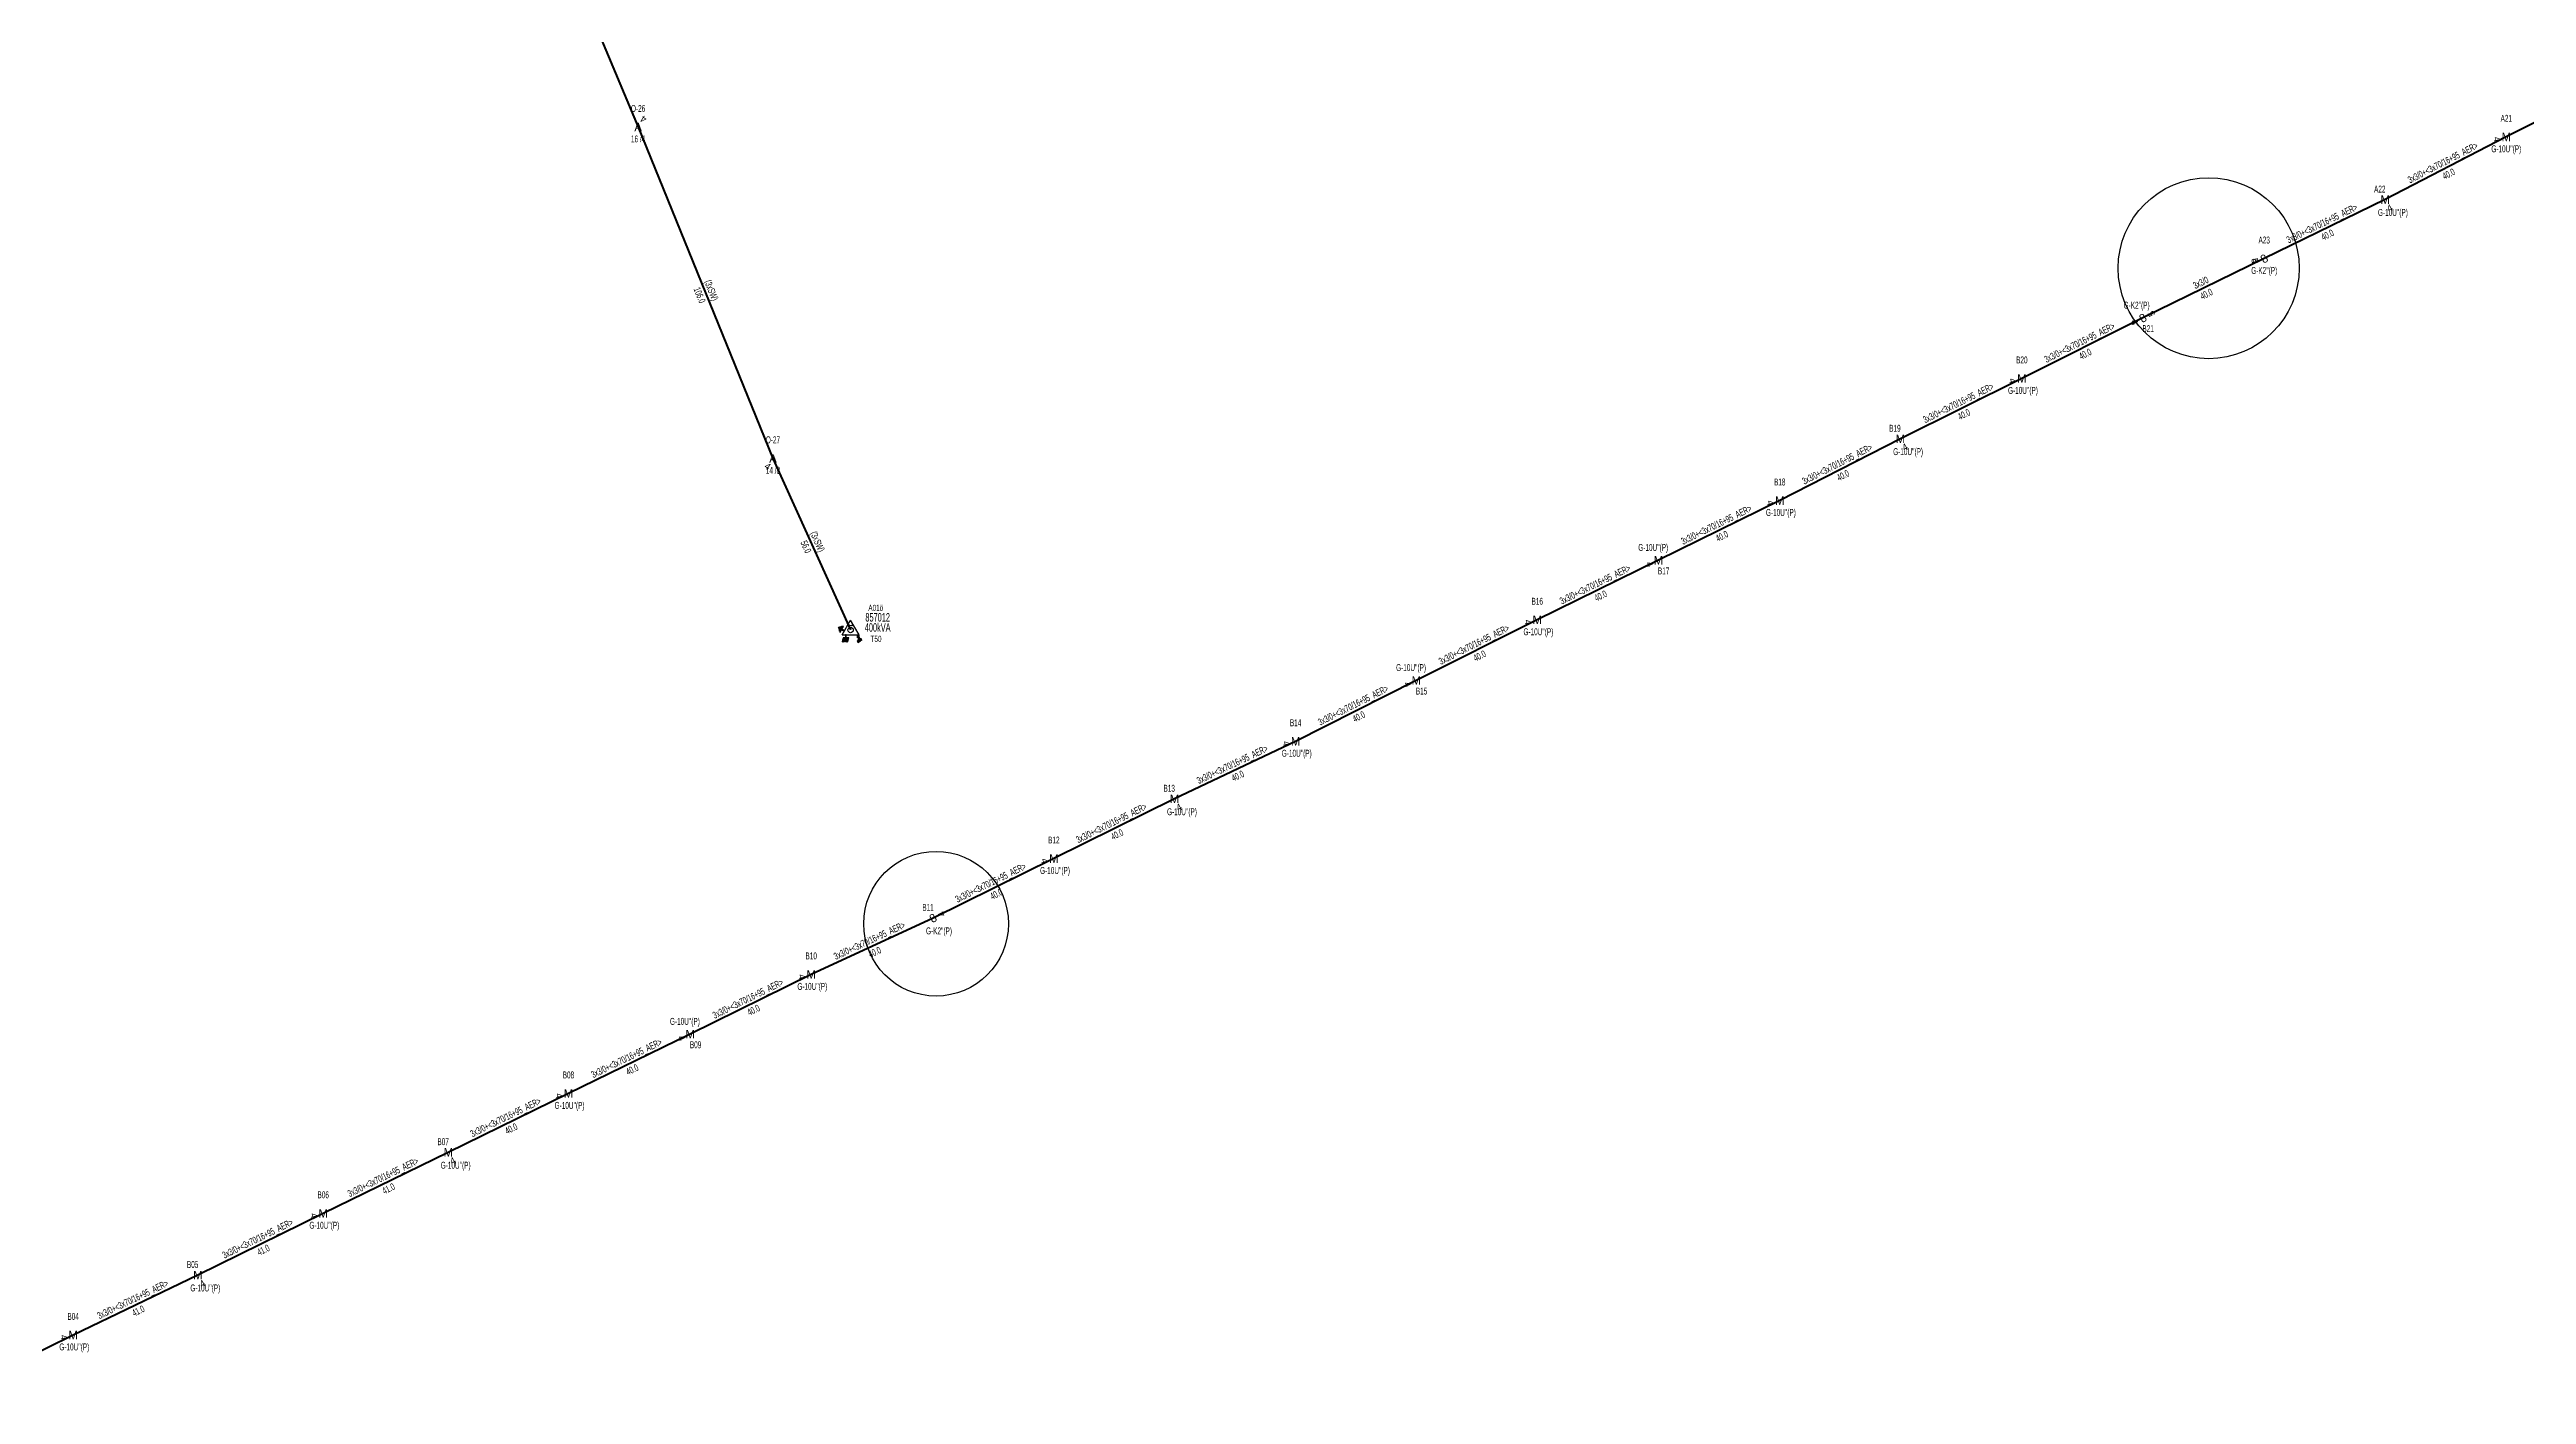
# Model space of a CAD drawing. Header units: millimetres. Extents: x 542876 to 548433, y 4216806 to 4221056.
# Drawn here: x 544902 to 545634, y 4220064 to 4220462 of the extents above; entities that cross this region are included whole.
import ezdxf
from ezdxf.enums import TextEntityAlignment as Align

# ---------------------------------------------------------------- set-up
doc = ezdxf.new("R2010")
doc.units = ezdxf.units.MM
for name, color, linetype, lineweight in [('DIREK_ENH_MEVCUT', 6, 'Continuous', 25), ('DIREK_OG_YENI', 10, 'Continuous', 25), ('HAT_ENH_HAVAI_MEVCUT', 6, 'Continuous', 70), ('HAT_OG_HAVAI_YENI', 1, 'Continuous', 70), ('KULLANICI', 1, 'Continuous', 25), ('TRAFO_MEVCUT', 5, 'Continuous', 30), ('TRAFO_TADILAT_BYSK', 5, 'Continuous', 30)]:
    doc.layers.add(name, color=color, linetype=linetype, lineweight=lineweight)
doc.styles.add('Direk', font='B_CAD')
doc.styles.get("Standard").update_dxf_attribs({"font": 'Arial'})

# ---------------------------------------------------------------- blocks, each defined once
blk = doc.blocks.new('MEV_DIREK_OZEL')
h = blk.add_hatch(color=32)
h.paths.add_polyline_path([(-2.12, 1), (-2.34, 1.12), (-3.29, -0.52), (-3.08, -0.65), (-2.65, 0.09), (-1.88, -0.36), (-1.78, -0.19), (-2.55, 0.26)])
h.paths.add_polyline_path([(-3.44, -0.15), (-3.31, -0.22), (-2.59, 1.01), (-2.72, 1.09)])
h.paths.add_polyline_path([(-3.52, 0.32), (-3.39, 0.24), (-3.03, 0.85), (-3.16, 0.92)])
h.paths.add_polyline_path([(-3.56, 0.84), (-3.64, 0.71), (-3.51, 0.63), (-3.43, 0.76)])
h.paths.add_polyline_path([(-1.49, -2.34), (-2.24, -2.34), (-2.5, -3.47), (-2.4, -3.47), (-2.19, -2.54), (-1.89, -2.54), (-2.1, -3.47), (-2, -3.47), (-1.79, -2.54), (-1.49, -2.54), (-1.7, -3.48), (-1.6, -3.48), (-1.39, -2.54), (-1.09, -2.54), (-1.3, -3.48), (-1.2, -3.48), (-0.99, -2.54), (-0.69, -2.55), (-0.9, -3.48), (-0.8, -3.48), (-0.54, -2.35), (-1.29, -2.34), (-1.29, -1.44), (-1.49, -1.44)])
at = {"layer": 'TRAFO_MEVCUT'}
for points in [[(2.4, -1.57), (2.17, -1.92), (2.12, -1.44), (1.99, -1.44), (2.06, -2.32), (2.29, -1.96), (2.35, -2.67), (2.14, -2.67), (2.44, -2.87), (2.45, -2.86), (2.69, -2.49), (2.49, -2.63)], [(2.4, -1.57), (2.17, -1.92), (2.12, -1.44), (1.99, -1.44), (2.06, -2.32), (2.29, -1.96), (2.35, -2.67), (2.14, -2.67), (2.44, -2.87), (2.02, -3.19), (2.24, -3.79), (2.3, -3.74), (2.13, -3.26), (2.3, -3.13), (2.48, -3.6), (2.54, -3.56), (2.36, -3.08), (2.54, -2.94), (2.72, -3.42), (2.78, -3.38), (2.6, -2.9), (2.78, -2.76), (2.95, -3.24), (3.01, -3.2), (2.84, -2.72), (3.01, -2.58), (3.19, -3.06), (3.25, -3.01), (3.03, -2.42), (2.45, -2.86), (2.69, -2.49), (2.49, -2.63)], [(3.01, -2.58), (3.19, -3.06), (3.25, -3.01), (3.03, -2.42), (2.45, -2.86), (2.69, -2.49), (2.49, -2.63), (2.4, -1.57), (2.17, -1.92), (2.12, -1.44), (1.99, -1.44), (2.06, -2.32), (2.29, -1.96), (2.35, -2.67), (2.14, -2.67), (2.44, -2.87), (2.02, -3.19), (2.24, -3.79), (2.3, -3.74), (2.13, -3.26), (2.3, -3.13), (2.48, -3.6), (2.54, -3.56), (2.36, -3.08), (2.54, -2.94), (2.72, -3.42), (2.78, -3.38), (2.6, -2.9), (2.78, -2.76), (2.95, -3.24), (3.01, -3.2), (2.84, -2.72)]]:
    blk.add_hatch(color=32, dxfattribs=at).paths.add_polyline_path(points)
at = {"layer": 'TRAFO_MEVCUT', "linetype": 'Continuous'}
for p, q in [((-2.5, -1.44), (0, 2.89)), ((2.5, -1.44), (0, 2.89)), ((-2.5, -1.44), (2.5, -1.44))]:
    blk.add_line(p, q, dxfattribs=at)
at = {"layer": 'TRAFO_MEVCUT', "color": 32, "flags": 128}
blk.add_lwpolyline([(1.99, -1.44), (2.12, -1.44), (2.17, -1.92), (2.4, -1.57), (2.49, -2.63), (2.69, -2.49), (2.45, -2.86), (3.03, -2.42), (3.25, -3.01), (3.19, -3.06), (3.01, -2.58), (2.84, -2.72), (3.01, -3.2), (2.95, -3.24), (2.78, -2.76), (2.6, -2.9), (2.78, -3.38), (2.72, -3.42), (2.54, -2.94), (2.36, -3.08), (2.54, -3.56), (2.48, -3.6), (2.3, -3.13), (2.13, -3.26), (2.3, -3.74), (2.24, -3.79), (2.02, -3.19), (2.44, -2.87), (2.14, -2.67), (2.35, -2.67), (2.29, -1.96), (2.06, -2.32), (1.99, -1.44)], dxfattribs=at)
at = {"layer": 'TRAFO_MEVCUT', "linetype": 'Continuous'}
for centre, radius in [((0, 0), 0.804), ((-0.34, 1.34), 0.12), ((0.34, 1.34), 0.12)]:
    blk.add_circle(centre, radius, dxfattribs=at)
at = {"layer": 'TRAFO_TADILAT_BYSK', "color": 32, "flags": 128}
for points in [[(-3.51, 0.63), (-3.43, 0.76), (-3.56, 0.84), (-3.64, 0.71), (-3.51, 0.63)], [(-3.39, 0.24), (-3.03, 0.85), (-3.16, 0.92), (-3.52, 0.32), (-3.39, 0.24)], [(-3.31, -0.22), (-2.59, 1.01), (-2.72, 1.09), (-3.44, -0.15), (-3.31, -0.22)], [(-1.78, -0.19), (-2.55, 0.26), (-2.12, 1), (-2.34, 1.12), (-3.29, -0.52), (-3.08, -0.65), (-2.65, 0.09), (-1.88, -0.36), (-1.78, -0.19)], [(-1.29, -1.44), (-1.49, -1.44), (-1.49, -2.34), (-2.24, -2.34), (-2.5, -3.47), (-2.4, -3.47), (-2.19, -2.54), (-1.89, -2.54), (-2.1, -3.47), (-2, -3.47), (-1.79, -2.54), (-1.49, -2.54), (-1.7, -3.48), (-1.6, -3.48), (-1.39, -2.54), (-1.09, -2.54), (-1.3, -3.48), (-1.2, -3.48), (-0.99, -2.54), (-0.69, -2.55), (-0.9, -3.48), (-0.8, -3.48), (-0.54, -2.35), (-1.29, -2.34), (-1.29, -1.44)]]:
    blk.add_lwpolyline(points, dxfattribs=at)

msp = doc.modelspace()

# ---------------------------------------------------------------- linework, layer by layer
at = {"layer": 'HAT_ENH_HAVAI_MEVCUT'}
for p, q in [((545034.266, 4220538.905), (545076.180999, 4220438.838446)), ((545076.180999, 4220438.838446), (545116.03, 4220340.939)), ((545116.03, 4220340.939), (545138.964644, 4220290.263571))]:
    msp.add_line(p, q, dxfattribs=at)
at = {"layer": 'HAT_OG_HAVAI_YENI'}
for p, q in [((545663.670441, 4220453.860379), (545628.153468, 4220435.918093)), ((545628.153468, 4220435.918093), (545592.373, 4220417.401)), ((545592.373, 4220417.401), (545556.627371, 4220399.97111)), ((545556.627371, 4220399.97111), (545520.785, 4220382.434)), ((545520.785, 4220382.434), (545485.014748, 4220364.545263)), ((545485.014748, 4220364.545263), (545449.129172, 4220346.74213)), ((545449.129172, 4220346.74213), (545413.49011, 4220328.488894)), ((545413.49011, 4220328.488894), (545377.638252, 4220310.855991)), ((545377.638252, 4220310.855991), (545341.84852, 4220293.243308)), ((545341.84852, 4220293.243308), (545306.10084, 4220275.361324)), ((545306.10084, 4220275.361324), (545270.448386, 4220257.363238)), ((545270.448386, 4220257.363238), (545234.659044, 4220240.369865)), ((545234.659044, 4220240.369865), (545199.027929, 4220222.719599)), ((545199.027929, 4220222.719599), (545163.317237, 4220205.162972)), ((545163.317237, 4220205.162972), (545127.322059, 4220188.488598)), ((545127.322059, 4220188.488598), (545091.587143, 4220170.8557)), ((545091.587143, 4220170.8557), (545055.592006, 4220153.328668)), ((545055.592006, 4220153.328668), (545020.106632, 4220135.946785)), ((545020.106632, 4220135.946785), (544983.14491, 4220117.917631)), ((544983.14491, 4220117.917631), (544946.110816, 4220099.687151)), ((544946.110816, 4220099.687151), (544909.264971, 4220081.978018)), ((544909.264971, 4220081.978018), (544873.871369, 4220064.432258))]:
    msp.add_line(p, q, dxfattribs=at)
at = {"layer": 'KULLANICI'}
for centre, radius in [((545540.217499, 4220397.136658), 26.733642), ((545164.215152, 4220203.49724), 21.380312)]:
    msp.add_circle(centre, radius, dxfattribs=at)

# ---------------------------------------------------------------- block references
at = {"layer": 'TRAFO_MEVCUT'}
msp.add_blockref('MEV_DIREK_OZEL', (545138.964644, 4220290.263571), dxfattribs=at)

# ---------------------------------------------------------------- texts
at = {"layer": 'DIREK_ENH_MEVCUT', "width": 0.53}
for s, p in [('O-26', (545076.180999, 4220444.338446)), ('16 /4', (545076.180999, 4220435.338446)), ('O-27', (545116.03, 4220346.439)), ('14 /8', (545116.03, 4220337.439))]:
    msp.add_text(s, height=2.05, dxfattribs=at).set_placement(p, align=Align.MIDDLE_CENTER)
at = {"layer": 'DIREK_ENH_MEVCUT', "style": 'Direk'}
for p in [(545076.180999, 4220438.838446), (545116.03, 4220340.939)]:
    msp.add_text('A', height=2.5, dxfattribs=at).set_placement(p, align=Align.MIDDLE_CENTER)
at = {"layer": 'DIREK_ENH_MEVCUT', "color": 32, "style": 'Direk'}
for rotation, p in [(506.074148, (545077.743734, 4220441.161776)), (326.074148, (545114.467265, 4220338.61567))]:
    msp.add_text('4', height=2, rotation=rotation, dxfattribs=at).set_placement(p, align=Align.MIDDLE_CENTER)
at = {"layer": 'DIREK_OG_YENI', "width": 0.53}
for s, p in [('A21', (545628.153468, 4220441.418093)), ("G-10U''(P)", (545628.153468, 4220432.418093)), ('A22', (545590.772622, 4220420.513682)), ("G-10U''(P)", (545594.65589, 4220413.616717)), ('A23', (545556.627371, 4220405.47111)), ("G-K2''(P)", (545556.627371, 4220396.47111)), ("G-K2''(P)", (545518.931012, 4220386.211594)), ('B21', (545522.327043, 4220379.29201)), ('B20', (545485.014748, 4220370.045263)), ("G-10U''(P)", (545485.351958, 4220361.045263)), ('B19', (545447.527324, 4220349.854056)), ("G-10U''(P)", (545451.414167, 4220342.95815)), ('B18', (545413.49011, 4220333.988894)), ("G-10U''(P)", (545413.82732, 4220324.988894)), ("G-10U''(P)", (545376.1004, 4220314.649687)), ('B17', (545379.189069, 4220307.718322)), ('B16', (545341.84852, 4220298.743308)), ("G-10U''(P)", (545342.18573, 4220289.743308)), ("G-10U''(P)", (545304.557144, 4220279.154296)), ('B15', (545307.655776, 4220272.225694)), ('B14', (545270.448386, 4220262.863238)), ("G-10U''(P)", (545270.785596, 4220253.863238)), ('B13', (545233.105249, 4220243.506061)), ("G-10U''(P)", (545236.875541, 4220236.576692)), ('B12', (545199.027929, 4220228.219599)), ("G-10U''(P)", (545199.365139, 4220219.219599)), ('B11', (545161.83685, 4220208.334478)), ("G-K2''(P)", (545165.085121, 4220201.375543)), ('B10', (545127.322059, 4220193.988598)), ("G-10U''(P)", (545127.65927, 4220184.988598)), ("G-10U''(P)", (545090.010632, 4220174.644421)), ('B09', (545093.165149, 4220167.731617)), ('B08', (545055.592006, 4220158.828668)), ("G-10U''(P)", (545055.929216, 4220149.828668)), ('B07', (545018.584636, 4220139.098535)), ("G-10U''(P)", (545022.278145, 4220132.148311)), ('B06', (544983.14491, 4220123.417631)), ("G-10U''(P)", (544983.48212, 4220114.417631)), ('B05', (544944.565479, 4220102.827523)), ("G-10U''(P)", (544948.315321, 4220095.892508)), ('B04', (544909.264971, 4220087.478018)), ("G-10U''(P)", (544909.602181, 4220078.478018))]:
    msp.add_text(s, height=2.05, dxfattribs=at).set_placement(p, align=Align.MIDDLE_CENTER)
at = {"layer": 'DIREK_OG_YENI', "color": 32, "style": 'Direk'}
for s, rotation, p in [('4', 283.681226, (545625.432914, 4220435.255838)), ('4', 388.547498, (545593.711084, 4220414.941421)), ('5', 282.997141, (545553.899103, 4220399.341383)), ('4', 283.035891, (545553.89953, 4220399.339538)), ('4', 296.355406, (545518.276039, 4220381.190974)), ('5', 116.24827, (545523.296281, 4220383.672333)), ('4', 283.193198, (545482.288651, 4220363.906204)), ('4', 389.123121, (545450.491898, 4220344.296117)), ('4', 283.094598, (545410.762918, 4220327.854528)), ('4', 294.134352, (545375.083003, 4220309.711134)), ('4', 283.287747, (545339.123482, 4220292.599751)), ('4', 294.465672, (545303.552253, 4220274.20171)), ('4', 282.699572, (545267.716885, 4220256.747689)), ('4', 388.32571, (545235.987597, 4220237.905125)), ('4', 283.090175, (545196.300687, 4220222.085443)), ('4', 475.601218, (545165.842342, 4220206.372865)), ('4', 283.131699, (545124.595278, 4220187.852466)), ('4', 294.277621, (545089.034764, 4220169.704457)), ('4', 283.048555, (545052.864304, 4220152.696494)), ('4', 387.87895, (545021.415926, 4220133.47176)), ('4', 283.104638, (544980.417829, 4220117.282787)), ('4', 387.912378, (544947.421554, 4220097.212891)), ('4', 283.184556, (544906.538778, 4220081.33937))]:
    msp.add_text(s, height=2, rotation=rotation, dxfattribs=at).set_placement(p, align=Align.MIDDLE_CENTER)
at = {"layer": 'DIREK_OG_YENI', "style": 'Direk'}
for p in [(545628.153468, 4220435.918093), (545592.373, 4220417.401), (545485.014748, 4220364.545263), (545449.129172, 4220346.74213), (545413.49011, 4220328.488894), (545377.638252, 4220310.855991), (545341.84852, 4220293.243308), (545306.10084, 4220275.361324), (545270.448386, 4220257.363238), (545234.659044, 4220240.369865), (545199.027929, 4220222.719599), (545127.322059, 4220188.488598), (545091.587143, 4220170.8557), (545055.592006, 4220153.328668), (545020.106632, 4220135.946785), (544983.14491, 4220117.917631), (544946.110816, 4220099.687151), (544909.264971, 4220081.978018)]:
    msp.add_text('M', height=2.5, dxfattribs=at).set_placement(p, align=Align.MIDDLE_CENTER)
for rotation, p in [(33.368909, (545556.627371, 4220399.97111)), (30.417005, (545520.785, 4220382.434)), (30.195823, (545163.317237, 4220205.162972))]:
    msp.add_text('8', height=2.5, rotation=rotation, dxfattribs=at).set_placement(p, align=Align.MIDDLE_CENTER)
at = {"layer": 'HAT_ENH_HAVAI_MEVCUT', "lineweight": 30, "width": 0.53}
for s, rotation, p in [('106.0', 292.148294, (545095.31822, 4220389.568269, 272558.015)), ('56.0', 294.350518, (545126.722938, 4220315.250815, 272569.482322))]:
    msp.add_text(s, height=2.05, rotation=rotation, dxfattribs=at).set_placement(p, align=Align.TOP_CENTER)
for rotation, p in [(292.148294, (545096.892779, 4220390.209177, 272558.015)), (294.350518, (545128.271706, 4220315.951756, 272569.482322))]:
    msp.add_text('(3xSW)', height=2.05, rotation=rotation, dxfattribs=at).set_placement(p, align=Align.CENTER)
at = {"layer": 'HAT_OG_HAVAI_YENI', "lineweight": 30, "width": 0.53}
for s, rotation, p in [('3x3/0+<3x70/16+95_AER>', 387.362195, (545609.872683, 4220427.414611, 272796.18662)), ('3x3/0+<3x70/16+95_AER>', 385.994549, (545574.127763, 4220409.450229, 272778.313685)), ('3x3/0', 386.071847, (545538.332646, 4220391.966052, 272760.392534)), ('3x3/0+<3x70/16+95_AER>', 386.569609, (545502.519716, 4220374.249854, 272742.507374)), ('3x3/0+<3x70/16+95_AER>', 386.386393, (545466.694201, 4220356.405141, 272724.564586)), ('3x3/0+<3x70/16+95_AER>', 387.120134, (545430.922162, 4220338.372057, 272706.745055)), ('3x3/0+<3x70/16+95_AER>', 386.189194, (545395.189045, 4220320.435183, 272688.819126)), ('3x3/0+<3x70/16+95_AER>', 386.202516, (545359.368073, 4220302.812303, 272670.92426)), ('3x3/0+<3x70/16+95_AER>', 386.575492, (545323.59441, 4220285.06251, 272653.05042)), ('3x3/0+<3x70/16+95_AER>', 386.785576, (545287.891558, 4220267.121075, 272635.224193)), ('3x3/0+<3x70/16+95_AER>', 385.399142, (545252.189132, 4220249.634392, 272617.329522)), ('3x3/0+<3x70/16+95_AER>', 386.352023, (545216.466184, 4220232.306403, 272599.513964)), ('3x3/0+<3x70/16+95_AER>', 386.180348, (545180.797564, 4220214.704084, 272581.658618)), ('3x3/0+<3x70/16+95_AER>', 384.855417, (545144.962368, 4220197.597051, 272563.66103)), ('3x3/0+<3x70/16+95_AER>', 386.263395, (545109.078478, 4220180.434403, 272545.793572)), ('3x3/0+<3x70/16+95_AER>', 385.962737, (545073.217456, 4220162.856401, 272527.796003)), ('3x3/0+<3x70/16+95_AER>', 386.097107, (545037.475409, 4220145.401069, 272510.053316)), ('3x3/0+<3x70/16+95_AER>', 386.00215, (545001.253127, 4220127.696169, 272491.572455)), ('3x3/0+<3x70/16+95_AER>', 386.209274, (544964.252459, 4220109.565, 272473.055408)), ('3x3/0+<3x70/16+95_AER>', 385.670229, (544927.319681, 4220091.598691, 272454.632486))]:
    msp.add_text(s, height=2.05, rotation=rotation, dxfattribs=at).set_placement(p, align=Align.CENTER)
for s, rotation, p in [('40.0', 387.362195, (545610.654026, 4220425.904809, 272796.18662)), ('40.0', 385.994549, (545574.872848, 4220407.922208, 272778.313685)), ('40.0', 386.071847, (545539.079792, 4220390.439038, 272760.392534)), ('40.0', 386.569609, (545503.2801, 4220372.729388, 272742.507374)), ('40.0', 386.386393, (545467.449719, 4220354.882252, 272724.564586)), ('40.0', 387.120134, (545431.69712, 4220336.858967, 272706.745055)), ('40.0', 386.189194, (545395.939317, 4220318.909703, 272688.819126)), ('40.0', 386.202516, (545360.1187, 4220301.286996, 272670.92426)), ('40.0', 386.575492, (545324.35495, 4220283.542122, 272653.05042)), ('40.0', 386.785576, (545288.657668, 4220265.603487, 272635.224193)), ('40.0', 385.399142, (545252.918298, 4220248.098711, 272617.329522)), ('40.0', 386.352023, (545217.220788, 4220230.783061, 272599.513964)), ('40.0', 386.180348, (545181.547601, 4220213.178487, 272581.658618)), ('40.0', 384.855417, (545145.676928, 4220196.054519, 272563.66103)), ('40.0', 386.263395, (545109.830725, 4220178.909895, 272545.793572)), ('40.0', 385.962737, (545073.961693, 4220161.327967, 272527.796003)), ('40.0', 386.097107, (545038.223229, 4220143.874384, 272510.053316)), ('41.0', 386.00215, (545001.998415, 4220126.168247, 272491.572455)), ('41.0', 386.209274, (544965.003266, 4220108.039782, 272473.055408)), ('41.0', 385.670229, (544928.056106, 4220090.066478, 272454.632486))]:
    msp.add_text(s, height=2.05, rotation=rotation, dxfattribs=at).set_placement(p, align=Align.TOP_CENTER)
at = {"layer": 'TRAFO_MEVCUT', "width": 0.6}
for s, height, p in [('857012', 2.5, (545146.964644, 4220292.763571)), ('A01ö', 1.8, (545146.398868, 4220295.908059)), ('400kVA', 2.5, (545146.964644, 4220289.763571))]:
    msp.add_text(s, height=height, dxfattribs=at).set_placement(p, align=Align.CENTER)
msp.add_text('T50', height=1.8, dxfattribs=at).set_placement((545146.470351, 4220288.551024), align=Align.TOP_CENTER)

doc.saveas('drawing.dxf')
